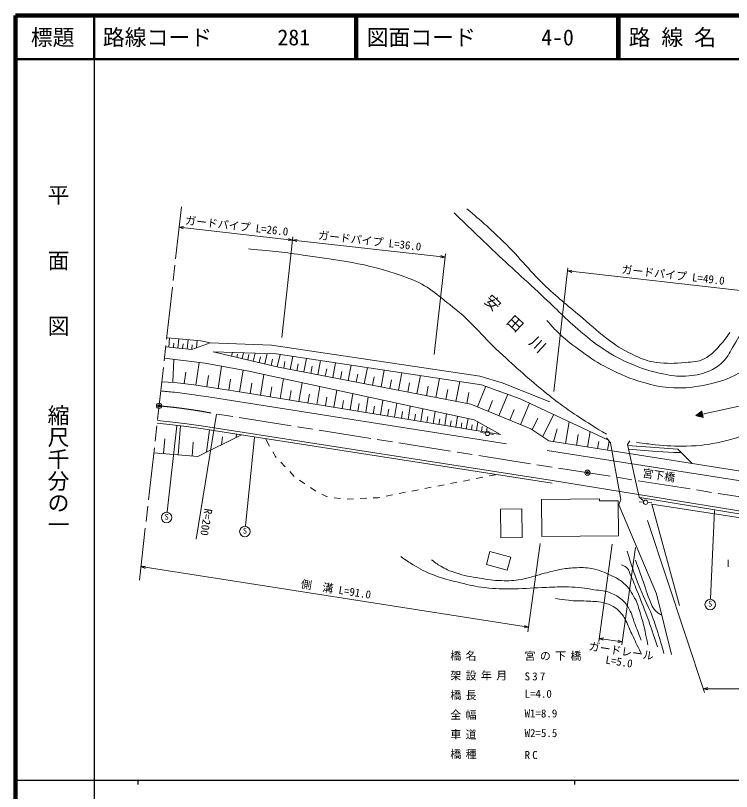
# Model space of a CAD drawing. Units: millimetres, scale not verified. Extents: x 40000 to 680000, y 20000 to 380000.
# Drawn here: x 40000 to 203912, y 202409 to 380000 of the extents above; entities that cross this region are included whole.
import ezdxf
from ezdxf.enums import TextEntityAlignment as Align

# ---------------------------------------------------------------- set-up
doc = ezdxf.new("R2010")
doc.units = ezdxf.units.MM
doc.header["$LTSCALE"] = 1000
doc.header["$PDMODE"] = 32
doc.header["$PDSIZE"] = 500
doc.linetypes.add('CHAIN', pattern=[18.5, 12, -1.5, 3.5, -1.5])
for name, color, linetype, lineweight in [('M-BGD', 7, 'Continuous', 13), ('M-BMK', 2, 'CHAIN', 13), ('M-BMK-SRVR', 3, 'Continuous', 13), ('M-STR-HTXT', 7, 'Continuous', 13), ('M-TTL', 2, 'Continuous', 140), ('M-TTL-BAND', 7, 'Continuous', 25), ('M-TTL-LINE', 7, 'Continuous', 50), ('M-TTL-TXT', 7, 'Continuous', 13)]:
    doc.layers.add(name, color=color, linetype=linetype, lineweight=lineweight)
doc.layers.add('M-OTRS', color=6, linetype='Continuous')
doc.styles.add('@ＭＳ ゴシック', font='')
doc.styles.add('ＭＳ ゴシック', font='')
doc.styles.get('@ＭＳ ゴシック').set_extended_font_data('@MS Gothic')
doc.styles.get('ＭＳ ゴシック').set_extended_font_data('MS Gothic')

msp = doc.modelspace()

# ---------------------------------------------------------------- linework, layer by layer
at = {"layer": 'M-BGD'}
for p, q in [((76546, 306096), (74609, 306221)), ((75074, 304081), (75263, 306179)), ((82458, 305515), (76546, 306096)), ((77198, 303890), (77389, 306013)), ((79305, 303699), (79495, 305806)), ((81438, 303965), (81588, 305601)), ((84542, 305055), (82458, 305515)), ((80398, 303601), (74376, 304144)), ((76136, 303985), (76232, 305047)), ((78251, 303794), (78346, 304848)), ((80350, 303605), (80445, 304651)), ((84542, 305055), (80398, 303601)), ((98575, 304546), (84542, 305055)), ((146298, 297494), (98575, 304546)), ((100223, 299529), (85236, 303030)), ((85236, 303030), (99702, 302557)), ((89453, 302045), (89649, 302886)), ((90665, 301761), (90837, 302497)), ((91877, 301478), (92186, 302803)), ((93148, 301181), (93445, 302452)), ((94419, 300885), (94847, 302716)), ((95751, 300573), (96063, 301906)), ((97084, 300262), (97636, 302625)), ((99702, 302557), (146662, 295501)), ((99909, 299602), (100568, 302427)), ((102884, 299015), (103459, 301993)), ((83306, 300447), (74083, 301544)), ((76038, 296062), (76274, 301283)), ((81248, 295405), (82024, 300600)), ((93056, 298672), (83306, 300447)), ((98496, 299932), (98826, 301345)), ((101395, 299302), (101682, 300791)), ((104437, 298715), (104738, 300268)), ((105991, 298415), (106591, 301522)), ((109234, 297788), (109860, 301031)), ((112617, 297135), (113271, 300518)), ((78645, 295752), (78984, 298356)), ((86359, 294641), (87123, 299752)), ((91316, 293893), (92130, 298840)), ((145014, 287473), (93056, 298672)), ((144218, 291031), (100223, 299529)), ((107612, 298102), (107926, 299723)), ((110925, 297462), (111252, 299153)), ((114383, 296794), (114724, 298559)), ((116148, 296453), (116830, 299984)), ((119832, 295741), (120544, 299426)), ((123677, 294999), (124420, 298843)), ((83803, 295023), (84185, 297579)), ((88838, 294271), (89209, 296750)), ((96059, 293113), (96839, 297856)), ((100579, 292370), (101322, 296890)), ((117990, 296097), (118346, 297939)), ((121755, 295370), (122126, 297292)), ((125683, 294611), (126071, 296617)), ((127689, 294224), (128464, 298236)), ((131876, 293415), (132684, 297601)), ((136244, 292571), (137088, 296940)), ((151423, 295968), (146298, 297494)), ((76375, 296047), (73480, 296178)), ((80845, 295466), (76375, 296047)), ((90831, 293973), (80845, 295466)), ((93688, 293503), (94078, 295875)), ((98319, 292742), (98691, 295002)), ((104887, 291662), (105595, 295969)), ((108991, 290987), (109666, 295092)), ((129782, 293819), (130187, 295913)), ((134060, 292993), (134482, 295177)), ((140803, 291691), (141684, 296249)), ((145729, 290411), (147671, 295139)), ((146662, 295501), (155567, 292303)), ((162327, 291552), (151423, 295968)), ((151001, 284080), (90831, 293973)), ((102733, 292016), (103087, 294170)), ((106939, 291324), (107277, 293377)), ((112903, 290344), (113546, 294256)), ((116631, 289731), (117244, 293459)), ((138524, 292131), (138964, 294410)), ((143313, 291206), (143797, 293715)), ((150679, 288378), (152712, 293328)), ((152432, 281936), (86563, 292346)), ((110947, 290665), (111269, 292621)), ((114767, 290037), (115073, 291901)), ((120183, 289147), (120767, 292699)), ((123568, 288590), (124125, 291975)), ((126794, 288060), (127325, 291286)), ((148204, 289394), (149221, 291869)), ((155567, 292303), (175749, 282781)), ((155644, 286339), (157683, 291304)), ((118407, 289439), (118699, 291215)), ((121876, 288869), (122154, 290561)), ((125181, 288325), (125447, 289938)), ((129869, 287554), (130374, 290629)), ((132798, 287073), (133280, 290002)), ((157949, 285393), (144218, 291031)), ((153162, 287359), (154181, 289841)), ((197087, 289485), (195786, 288427)), ((197413, 288021), (197087, 289485)), ((207012, 290922), (197250, 288753)), ((128332, 287807), (128584, 289344)), ((131334, 287313), (131574, 288778)), ((134194, 286843), (134424, 288239)), ((135590, 286614), (136049, 289405)), ((136921, 286395), (137139, 287725)), ((138251, 286176), (138688, 288837)), ((140786, 285759), (141203, 288295)), ((143202, 285362), (143600, 287778)), ((158274, 285178), (159593, 287833)), ((160675, 283588), (163266, 288671)), ((197250, 288753), (195786, 288427)), ((195786, 288427), (197413, 288021)), ((197239, 288802), (195873, 288498)), ((197261, 288704), (195894, 288400)), ((197228, 288850), (195959, 288568)), ((197272, 288655), (196003, 288373)), ((197218, 288899), (196046, 288639)), ((197283, 288606), (196111, 288346)), ((197207, 288948), (196133, 288709)), ((197196, 288997), (196220, 288780)), ((197294, 288558), (196220, 288319)), ((197185, 289046), (196307, 288850)), ((197304, 288509), (196328, 288292)), ((197174, 289094), (196393, 288921)), ((197315, 288460), (196437, 288265)), ((197163, 289143), (196480, 288991)), ((197326, 288411), (196545, 288238)), ((197153, 289192), (196567, 289062)), ((197142, 289241), (196654, 289132)), ((197337, 288362), (196654, 288210)), ((197131, 289290), (196740, 289203)), ((197348, 288314), (196762, 288183)), ((197120, 289339), (196827, 289273)), ((197359, 288265), (196871, 288156)), ((197109, 289387), (196914, 289344)), ((197369, 288216), (196979, 288129)), ((197098, 289436), (197001, 289414)), ((197380, 288167), (197087, 288102)), ((197391, 288118), (197196, 288075)), ((197738, 288861), (197250, 288753)), ((197402, 288069), (197304, 288048)), ((76929, 286078), (74730, 266393)), ((77204, 279447), (77790, 286133)), ((139519, 285968), (139727, 287235)), ((141994, 285561), (142193, 286769)), ((144365, 285171), (144556, 286333)), ((151001, 284080), (145014, 287473)), ((145527, 284980), (145858, 286995)), ((146662, 284793), (146848, 285928)), ((165930, 282028), (166722, 287040)), ((83757, 280062), (84407, 285190)), ((90487, 283414), (90591, 284233)), ((147551, 284428), (146552, 284592)), ((147797, 284606), (147991, 285786)), ((148539, 284280), (149434, 284133)), ((162124, 282630), (157949, 285393)), ((163169, 282465), (164010, 285373)), ((168446, 281630), (168844, 284147)), ((170963, 281233), (171523, 284775)), ((73861, 279740), (74154, 283083)), ((81726, 279051), (91766, 284050)), ((87122, 281738), (87351, 283544)), ((94745, 283459), (92634, 263204)), ((97194, 283204), (98167, 281457)), ((224263, 272809), (162124, 282630)), ((173257, 280870), (173518, 282524)), ((176202, 282199), (175308, 283348)), ((175551, 280508), (175883, 282609)), ((180082, 281852), (180642, 282649)), ((80405, 279167), (80686, 282368)), ((178567, 269225), (176202, 282199)), ((182767, 269796), (180082, 281852)), ((191643, 280719), (180139, 281594)), ((180323, 280768), (185831, 280331)), ((194902, 277449), (191643, 280719)), ((71654, 279933), (81726, 279051)), ((98897, 280146), (99501, 279060)), ((99501, 279060), (99678, 278874)), ((220535, 271172), (161719, 280468)), ((185831, 280331), (190701, 280016)), ((190701, 280016), (192346, 280013)), ((100710, 277786), (101743, 276698)), ((102775, 275609), (103808, 274521)), ((105017, 273643), (106263, 272807)), ((142534, 273465), (144007, 273753)), ((145479, 274040), (146951, 274328)), ((148423, 274615), (149895, 274903)), ((162952, 273567), (235405, 261763)), ((107509, 271972), (108497, 271309)), ((133701, 271741), (135173, 272028)), ((136646, 272316), (138118, 272603)), ((139590, 272891), (141062, 273178)), ((108497, 271309), (108771, 271165)), ((110098, 270465), (111187, 269892)), ((124868, 270016), (126340, 270304)), ((127812, 270591), (129285, 270879)), ((130757, 271166), (132229, 271453)), ((111187, 269892), (111454, 269855)), ((112940, 269648), (114425, 269440)), ((115913, 269288), (117411, 269363)), ((118910, 269437), (120408, 269512)), ((121906, 269587), (122927, 269637)), ((122927, 269637), (123396, 269729)), ((173704, 269370), (160432, 269260)), ((160432, 269260), (160502, 260768)), ((173708, 268913), (173704, 269370)), ((177979, 268949), (173708, 268913)), ((178045, 260914), (177979, 268949)), ((178131, 268013), (178567, 269225)), ((183754, 268634), (182745, 268714)), ((183672, 269020), (182767, 269796)), ((182907, 269676), (215067, 264436)), ((184752, 268567), (185655, 268493)), ((151049, 267048), (155944, 267102)), ((151122, 260481), (151049, 267048)), ((155944, 267102), (156016, 260535)), ((178131, 268013), (186763, 247615)), ((192001, 244949), (185658, 268156)), ((185658, 268156), (214517, 263706)), ((200012, 266723), (199075, 246469)), ((156016, 260535), (151122, 260481)), ((160502, 260768), (178045, 260914)), ((148611, 257362), (147788, 254342)), ((153409, 256053), (148611, 257362)), ((152585, 253034), (153409, 256053)), ((147788, 254342), (152585, 253034)), ((203114, 255418), (203114, 253818)), ((186763, 247615), (190198, 233753))]:
    msp.add_line(p, q, dxfattribs=at)
for points in [[(72423, 286694), (75931, 286354), (79179, 285968), (82950, 285404), (85355, 285049), (162859, 272975)], [(72481, 287291), (75995, 286951), (79258, 286563), (83038, 285997), (85445, 285642), (162952, 273567)]]:
    msp.add_lwpolyline(points, dxfattribs=at)
for centre, radius in [((148047, 284364), 500), ((184254, 268610), 500), ((74593, 265105), 1200), ((92512, 261907), 1200), ((199035, 245196), 1200)]:
    msp.add_circle(centre, radius, dxfattribs=at)
for points, knots in [([(143328, 335767), (146995, 332668), (147999, 331757), (150870, 329052), (155212, 324962), (157097, 322121), (161420, 318012), (164604, 314985), (166578, 313497), (169925, 310652), (172266, 308662), (173494, 307437), (175977, 305629), (178138, 304055), (179420, 303222), (181865, 302140), (183663, 301343), (184711, 300851), (186663, 300613), (189263, 300297), (190764, 300340), (193369, 300613), (195072, 300792), (196176, 300605), (197676, 301431), (199303, 302326), (200025, 303164), (201274, 304538), (202234, 305595), (202570, 306039), (203509, 307428)], [0, 0, 0, 0, 1, 1, 1, 2, 2, 2, 3, 3, 3, 4, 4, 4, 5, 5, 5, 6, 6, 6, 7, 7, 7, 8, 8, 8, 9, 9, 9, 10, 10, 10, 10]), ([(140443, 334844), (144224, 331149), (145208, 330206), (148294, 327266), (153008, 322777), (155741, 320361), (160507, 315926), (163981, 312693), (165773, 310708), (169393, 307639), (171639, 305735), (172940, 304700), (175420, 303114), (177790, 301598), (179246, 300934), (181854, 299879), (184281, 298896), (185717, 298493), (188287, 297989), (190261, 297602), (191406, 297325), (193412, 297480), (195477, 297639), (196697, 297739), (198609, 298534), (200002, 299113), (200739, 299616), (201844, 300642), (203006, 301720), (203303, 302641), (204146, 303983), (206406, 307579), (207106, 309966), (209691, 313337), (210379, 314235), (210623, 315346), (211755, 315372), (212422, 315387), (212697, 314903), (213209, 314475), (213995, 313819), (214304, 313309), (214929, 312498), (215777, 311399), (216011, 310929), (216818, 309488)], [0, 0, 0, 0, 1, 1, 1, 2, 2, 2, 3, 3, 3, 4, 4, 4, 5, 5, 5, 6, 6, 6, 7, 7, 7, 8, 8, 8, 9, 9, 9, 10, 10, 10, 11, 11, 11, 12, 12, 12, 13, 13, 13, 14, 14, 14, 15, 15, 15, 15]), ([(93340, 326566), (99496, 326078), (101284, 325824), (106343, 325094), (115767, 323732), (121220, 323145), (130141, 319819), (134487, 318198), (136402, 316146), (140078, 313317), (144670, 309783), (146490, 306940), (150750, 303013), (154919, 299169), (157252, 297002), (161668, 293445), (164666, 291029), (166438, 289783), (169660, 287674), (171825, 286257), (172570, 285788), (175293, 284185)], [0, 0, 0, 0, 1, 1, 1, 2, 2, 2, 3, 3, 3, 4, 4, 4, 5, 5, 5, 6, 6, 6, 7, 7, 7, 7]), ([(161674, 310229), (162927, 308745), (163345, 308312), (164509, 307175), (166363, 305366), (167594, 304556), (169689, 303032), (171925, 301405), (173210, 300502), (175686, 299270), (178766, 297737), (180552, 296931), (183864, 295999), (186059, 295381), (187311, 294968), (189589, 294854), (192650, 294700), (194420, 294720), (197421, 295345), (200296, 295943), (201951, 296329), (204582, 297634), (207809, 299235), (209375, 300600), (212187, 302850), (214671, 304837), (215607, 305728), (218084, 308202)], [0, 0, 0, 0, 1, 1, 1, 2, 2, 2, 3, 3, 3, 4, 4, 4, 5, 5, 5, 6, 6, 6, 7, 7, 7, 8, 8, 8, 9, 9, 9, 9]), ([(182154, 282307), (184193, 282005), (184768, 281943), (186451, 281778), (189252, 281503), (190835, 281381), (193648, 281451), (196796, 281530), (198579, 281751), (201644, 282469), (205125, 283284), (207069, 283937), (210268, 285531), (213455, 287119), (215137, 288249), (217973, 290401), (221243, 292882), (222862, 294538), (225988, 297198), (226665, 297775), (227069, 298118), (227579, 298553)], [0, 0, 0, 0, 1, 1, 1, 2, 2, 2, 3, 3, 3, 4, 4, 4, 5, 5, 5, 6, 6, 6, 7, 7, 7, 7]), ([(86563, 292346), (83864, 292758), (83173, 292866), (80996, 293167), (79199, 293415), (78194, 293570), (76392, 293773), (75058, 293922), (74320, 293993), (73244, 294080)], [0, 0, 0, 0, 1, 1, 1, 2, 2, 2, 3, 3, 3, 3]), ([(128236, 256161), (129523, 255212), (129930, 254946), (131071, 254253), (132796, 253204), (133829, 252709), (135705, 251963), (138034, 251037), (139427, 250744), (141866, 250164), (144019, 249652), (145228, 249332), (147427, 249073), (150009, 248770), (151478, 248790), (154078, 248801), (156998, 248813), (158629, 249029), (161547, 249128), (163506, 249194), (164604, 249293), (166563, 249237), (168898, 249171), (170199, 248942), (172506, 248583), (174008, 248349), (174924, 248417), (176322, 247819), (177404, 247358), (178012, 247026), (178885, 246238), (179663, 245536), (180012, 245028), (180520, 244112), (181175, 242932), (181270, 242144), (181750, 240883), (182327, 239369), (182508, 238896), (183228, 237006)], [0, 0, 0, 0, 1, 1, 1, 2, 2, 2, 3, 3, 3, 4, 4, 4, 5, 5, 5, 6, 6, 6, 7, 7, 7, 8, 8, 8, 9, 9, 9, 10, 10, 10, 11, 11, 11, 12, 12, 12, 13, 13, 13, 13]), ([(180004, 257430), (181147, 253818), (181469, 252806), (182585, 249906), (183711, 246980), (184626, 245456), (185747, 242528), (186391, 240845), (186697, 239881), (187231, 238160), (187738, 236531), (187886, 235984), (188427, 233960)], [0, 0, 0, 0, 1, 1, 1, 2, 2, 2, 3, 3, 3, 4, 4, 4, 4]), ([(135247, 255458), (136327, 254603), (136696, 254325), (137719, 253750), (138861, 253108), (139561, 252842), (140808, 252442), (142858, 251783), (144063, 251589), (146188, 251242), (148148, 250922), (149254, 250713), (151240, 250661), (153032, 250613), (154053, 250651), (155820, 250951), (157687, 251268), (158673, 251719), (160508, 252187), (162110, 252596), (162990, 252906), (164616, 253205), (165909, 253442), (166645, 253554), (167960, 253605), (169522, 253665), (170422, 253716), (171958, 253423), (173766, 253078), (174719, 252592), (176392, 251824), (177567, 251284), (178246, 250958), (179227, 250115), (180528, 248999), (180960, 248057), (181817, 246572), (182539, 245319), (182609, 244459), (183053, 243082), (183925, 240372), (184066, 239365), (184761, 235995)], [0, 0, 0, 0, 1, 1, 1, 2, 2, 2, 3, 3, 3, 4, 4, 4, 5, 5, 5, 6, 6, 6, 7, 7, 7, 8, 8, 8, 9, 9, 9, 10, 10, 10, 11, 11, 11, 12, 12, 12, 13, 13, 13, 14, 14, 14, 14]), ([(178695, 254250), (179188, 254133), (179444, 254042), (179822, 253741), (180320, 253345), (180350, 252898), (180622, 252323), (181332, 250822), (181639, 249940), (182257, 248398), (183199, 246049), (183742, 244738), (184620, 242364), (185604, 239703), (185890, 238815), (186983, 235495)], [0, 0, 0, 0, 1, 1, 1, 2, 2, 2, 3, 3, 3, 4, 4, 4, 5, 5, 5, 5]), ([(181937, 255372), (182694, 253273), (182884, 252744), (183488, 251059), (184249, 248931), (184532, 247683), (185426, 245607), (185701, 244969), (185848, 244598), (186250, 244032), (186487, 243699), (186697, 243573), (187025, 243329), (187367, 243076), (187517, 243001), (187962, 242776)], [0, 0, 0, 0, 1, 1, 1, 2, 2, 2, 3, 3, 3, 4, 4, 4, 5, 5, 5, 5]), ([(163646, 246593), (165027, 246340), (165435, 246280), (166590, 246157), (168180, 245986), (169085, 246104), (170680, 245993), (172216, 245886), (173105, 245962), (174605, 245611), (175518, 245398), (176018, 245189), (176840, 244739), (177793, 244218), (178198, 243703), (178912, 242885), (179332, 242404), (179437, 242036), (179730, 241468), (180320, 240325), (180553, 239637), (181093, 238469), (181884, 236757), (182149, 236217), (183165, 234108)], [0, 0, 0, 0, 1, 1, 1, 2, 2, 2, 3, 3, 3, 4, 4, 4, 5, 5, 5, 6, 6, 6, 7, 7, 7, 8, 8, 8, 8])]:
    msp.add_open_spline(points, degree=3, knots=knots, dxfattribs=at)
at = {"layer": 'M-BMK'}
for p, q in [((68376, 250780), (77986, 336261)), ((249254, 262989), (86001, 288791))]:
    msp.add_line(p, q, dxfattribs=at)
msp.add_open_spline([(72861, 290670), (76105, 290347), (76986, 290262), (79614, 289881), (82119, 289519), (82948, 289365), (86001, 288791)], degree=3, knots=[0, 0, 0, 0, 1, 1, 1, 2, 2, 2, 2], dxfattribs=at)
at = {"layer": 'M-BMK-SRVR'}
for centre in [(72861, 290670), (170933, 275367)]:
    msp.add_circle(centre, 600, dxfattribs=at)
msp.add_point((170933, 275367), dxfattribs=at)
at = {"layer": 'M-OTRS'}
msp.add_point((72861, 290670), dxfattribs=at)
at = {"layer": 'M-STR-HTXT'}
for p, q in [((77456, 331539), (78477, 331676)), ((77456, 331539), (103440, 328618)), ((77456, 331539), (78421, 331179)), ((100935, 306330), (103524, 329358)), ((103440, 328618), (102419, 328481)), ((103440, 328618), (102475, 328978)), ((103440, 328618), (104462, 328754)), ((103440, 328618), (138339, 324694)), ((103440, 328618), (104406, 328257)), ((135833, 302407), (138422, 325434)), ((138339, 324694), (137373, 325054)), ((138339, 324694), (137317, 324557)), ((163261, 293989), (166442, 322284)), ((166359, 321544), (167381, 321681)), ((166359, 321544), (214362, 316148)), ((166359, 321544), (167325, 321184)), ((86001, 288791), (81330, 260184)), ((184659, 264413), (197748, 225084)), ((160144, 259200), (157321, 238959)), ((176619, 258989), (173510, 236701)), ((181927, 258249), (178819, 235961)), ((68724, 253869), (69750, 253962)), ((157463, 239983), (68724, 253869)), ((68724, 253869), (69673, 253468)), ((157463, 239983), (156437, 239891)), ((157463, 239983), (156514, 240385)), ((173615, 237456), (174642, 237548)), ((178911, 236627), (173615, 237456)), ((173615, 237456), (174564, 237054)), ((178911, 236627), (177885, 236534)), ((178911, 236627), (177962, 237028)), ((197464, 225935), (198464, 226185)), ((197464, 225935), (558154, 225935)), ((197464, 225935), (198464, 225685))]:
    msp.add_line(p, q, dxfattribs=at)
at = {"layer": 'M-TTL'}
for p, q in [((40000, 380000), (40000, 20000)), ((680000, 380000), (40000, 380000))]:
    msp.add_line(p, q, dxfattribs=at)
at = {"layer": 'M-TTL-BAND'}
for p, q in [((58000, 370000), (58000, 20000)), ((40000, 205000), (579000, 205000)), ((68000, 205000), (68000, 204000)), ((168000, 205000), (168000, 204000))]:
    msp.add_line(p, q, dxfattribs=at)
at = {"layer": 'M-TTL-LINE'}
for p, q in [((58000, 380000), (58000, 370000)), ((117750, 380000), (117750, 370000)), ((118250, 380000), (118250, 370000)), ((177750, 380000), (177750, 370000)), ((178250, 380000), (178250, 370000)), ((40000, 370000), (680000, 370000))]:
    msp.add_line(p, q, dxfattribs=at)

# ---------------------------------------------------------------- texts
at = {"layer": 'M-BGD', "style": 'ＭＳ ゴシック'}
for s, height, rotation, p in [('安\u3000田\u3000川', 2566, 317.255, (154414, 309500)), ('宮下橋', 1833, 351.019, (187280, 274752))]:
    msp.add_text(s, height=height, rotation=rotation, dxfattribs=at).set_placement(p, align=Align.MIDDLE_CENTER)
for p in [(74129, 265942), (92048, 262744), (198571, 246034)]:
    msp.add_text('S', height=1320, dxfattribs=at).set_placement(p, align=Align.TOP_LEFT)
at = {"layer": 'M-STR-HTXT', "style": 'ＭＳ ゴシック'}
for s, rotation, p in [('ガードパイプ L=26.0', 353.586, (90481, 330376)), ('ガードパイプ L=36.0', 353.586, (120923, 326954)), ('ガードパイプ L=49.0', 353.586, (190394, 319144)), ('R=200', 260.726, (82242, 264293)), ('側\u3000溝 L=91.0', 351.106, (113140, 247223)), ('ガードレール', 351.106, (178466, 233097)), ('L=5.0', 351.106, (177966, 230674))]:
    msp.add_text(s, height=1833, rotation=rotation, dxfattribs=at).set_placement(p, align=Align.BOTTOM_CENTER)
for s, p in [('L=4.0', (156547, 223309)), ('W1=8.9', (156547, 218809)), ('W2=5.5', (156547, 214309))]:
    msp.add_text(s, height=1833, dxfattribs=at).set_placement(p, align=Align.BOTTOM_LEFT)
at = {"layer": 'M-STR-HTXT', "char_height": 1833, "attachment_point": 7, "style": 'ＭＳ ゴシック'}
for s, insert in [('\\T1.4;橋名', (139547, 232309)), ('\\T1.4;宮の下橋', (156547, 232309)), ('\\T1.4;架設年月', (139547, 227809)), ('\\T1.4;S37', (156547, 227809)), ('\\T1.4;橋長', (139547, 223309)), ('\\T1.4;全幅', (139547, 218809)), ('\\T1.4;車道', (139547, 214309)), ('\\T1.4;橋種', (139547, 209809)), ('\\T1.4;RC', (156547, 209809))]:
    msp.add_mtext(s, dxfattribs=dict(at, insert=insert))
at = {"layer": 'M-TTL-BAND', "style": '@ＭＳ ゴシック'}
for s, p in [('平\u3000\u3000面\u3000\u3000図', (49777, 306475)), ('縮尺千分の一', (49777, 261030))]:
    msp.add_text(s, height=3666, rotation=270, dxfattribs=at).set_placement(p, align=Align.MIDDLE_RIGHT)
at = {"layer": 'M-TTL-TXT', "style": 'ＭＳ ゴシック'}
msp.add_text('標題', height=3666, dxfattribs=at).set_placement((48500, 375000), align=Align.MIDDLE_CENTER)
for s, p in [('路線コード      281', (60000, 375000)), ('図面コード      4-0', (120380, 375000)), ('路 線 名      一般県道俵山長門古市(停)線', (180380, 375000))]:
    msp.add_text(s, height=3666, dxfattribs=at).set_placement(p, align=Align.MIDDLE_LEFT)

doc.saveas('drawing.dxf')
